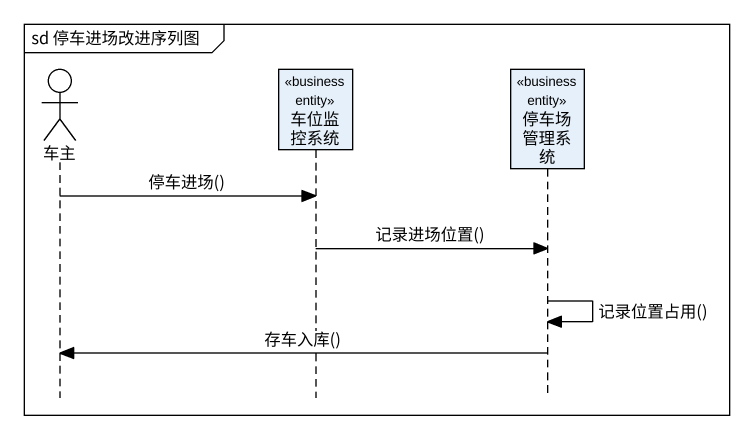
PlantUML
@startuml
mainframe sd 停车进场改进序列图
hide footbox
actor 车主
participant 车位监控系统 <<business entity>>
participant 停车场管理系统 <<business entity>>

车主 -> 车位监控系统 : 停车进场()
车位监控系统 -> 停车场管理系统 : 记录进场位置()
停车场管理系统 -> 停车场管理系统 : 记录位置占用()
停车场管理系统 -> 车主 : 存车入库()
@enduml
